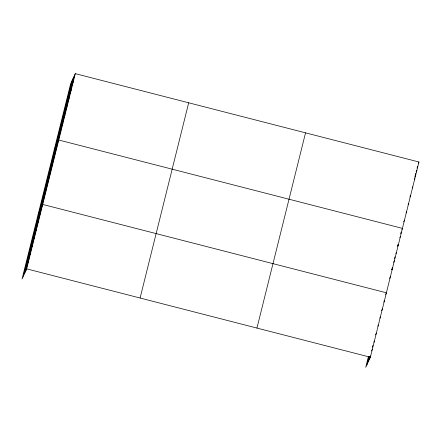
<?xml version="1.0" encoding="UTF-8"?>
<svg xmlns="http://www.w3.org/2000/svg" width="441" height="441" viewBox="0 0 441 441"><rect width="100%" height="100%" fill="white"/><g stroke="black" fill="none" stroke-linecap="round" stroke-linejoin="round"><path stroke-width="0.66" d="M23.318 276.231L71.911 81.001M24.624 273.376L73.217 78.145M25.892 270.603L74.485 75.372M75.279 73.641L70.643 83.773L22.05 279.004L26.692 268.867L75.279 73.641L418.95 161.996L370.357 357.227L365.721 367.359L368.34 356.83M140.1 298.028L188.693 102.797M256.949 328.071L305.541 132.84M366.989 364.591L368.99 356.537M368.296 361.736L369.53 356.78M369.564 358.963L370.335 355.865M372.491 347.194L372.954 345.336M391.768 269.76L392.385 267.279M394.541 258.608L395.004 256.75M398.085 244.358L397.628 246.216L398.421 244.485M400.709 233.829L401.172 231.972M414.821 177.139L415.775 173.307M417.043 168.203L417.522 166.285M72.423 83.674L73.217 81.938M70.356 91.971L71.15 90.234M68.289 100.267L69.088 98.53M66.227 108.563L67.021 106.827M64.16 116.859L64.954 115.123M62.098 125.156L62.892 123.425M60.031 133.458L60.825 131.721M54.122 150.149L58.758 140.018L402.429 228.377L401.9 229.535M55.963 149.808L56.757 148.071M53.956 157.861L54.75 156.125M51.95 165.91L52.749 164.179M49.949 173.963L50.743 172.233M47.942 182.017L48.736 180.281M45.941 190.071L46.735 188.335M43.935 198.125L44.728 196.388M38.086 214.574L42.727 204.442L386.393 292.802L385.599 294.538M39.927 214.232L40.721 212.496M37.92 222.286L38.714 220.55M35.919 230.34L36.713 228.603M33.913 238.394L34.707 236.657M31.906 246.447L32.7 244.711M29.905 254.496L30.699 252.765M27.899 262.549L28.693 260.813M418.421 163.153L418.95 161.996M416.089 172.029L416.883 170.298M414.292 179.752L414.821 178.594M412.225 188.048L412.754 186.89M409.893 196.923L410.687 195.187M408.096 204.641L408.625 203.483M406.029 212.937L406.558 211.779M403.697 221.812L404.496 220.081M399.893 237.589L400.422 236.431M395.886 253.691L396.415 252.539M393.615 262.323L394.408 260.587M391.878 269.798L392.407 268.641M389.607 278.431L390.401 276.694M383.857 302.013L384.387 300.856M381.592 310.646L382.386 308.909M379.85 318.121L380.379 316.963M377.843 326.175L378.378 325.017M375.578 334.802L376.371 333.071M373.836 342.277L374.365 341.119M371.57 350.909L372.364 349.173M26.692 268.867L370.357 357.227"/></g></svg>
